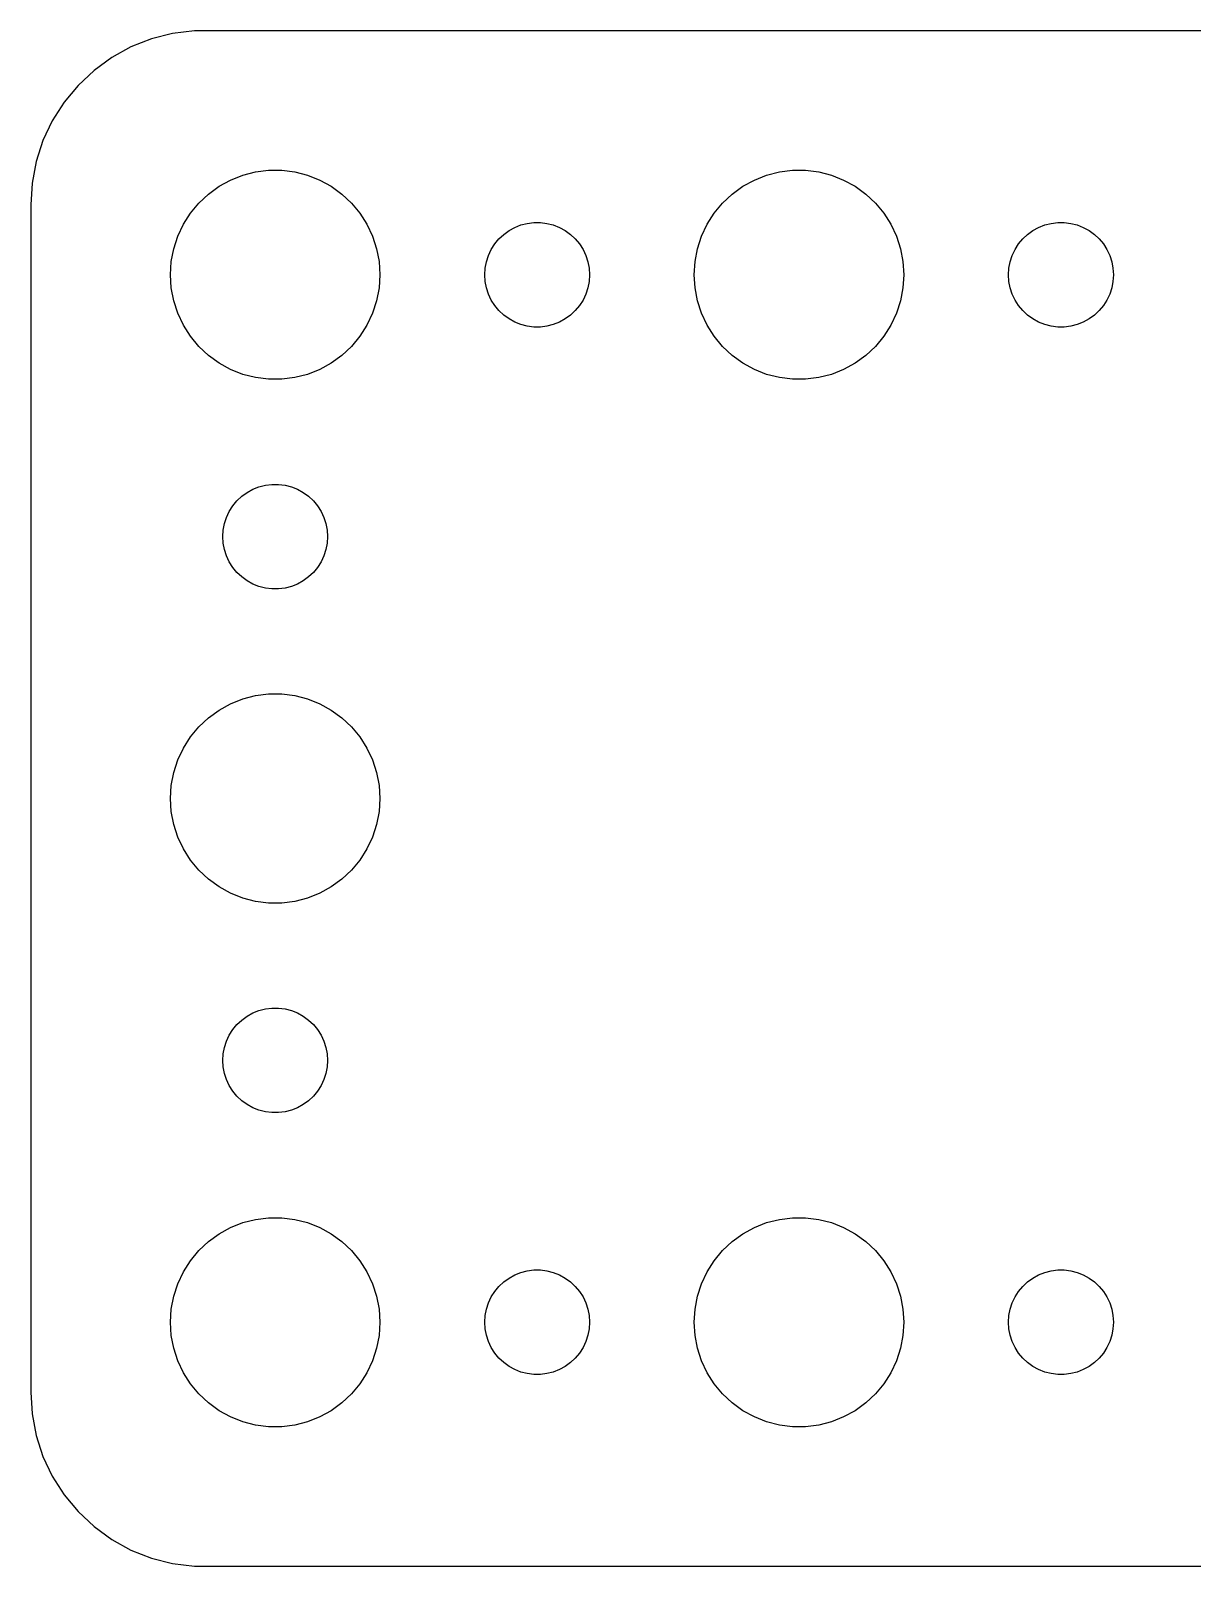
# Model space of a CAD drawing. Header units: metres. Extents: x -37 to 37, y 140 to 346.
# Drawn here: x -37 to -3.74, y 140.01 to 183.99 of the extents above; entities that cross this region are included whole.
import ezdxf

# ---------------------------------------------------------------- set-up
doc = ezdxf.new("R2010")
doc.units = ezdxf.units.M

msp = doc.modelspace()

# ---------------------------------------------------------------- linework, layer by layer
for p, q in [((-32.9369, 183.911), (-33.5451, 183.755)), ((-32.3139, 183.99), (-32.9369, 183.911)), ((32.3139, 183.99), (-32.3139, 183.99)), ((-34.1289, 183.524), (-34.6791, 183.222)), ((-33.5451, 183.755), (-34.1289, 183.524)), ((-34.6791, 183.222), (-35.1871, 182.853)), ((-35.1871, 182.853), (-35.6448, 182.423)), ((-35.6448, 182.423), (-36.0451, 181.939)), ((-36.0451, 181.939), (-36.3815, 181.409)), ((-36.3815, 181.409), (-36.6489, 180.841)), ((-36.6489, 180.841), (-36.8429, 180.243)), ((-36.8429, 180.243), (-36.9606, 179.627)), ((-30.927, 179.853), (-30.5621, 179.947)), ((-30.5621, 179.947), (-30.1884, 179.994)), ((-30.1884, 179.994), (-29.8116, 179.994)), ((-29.8116, 179.994), (-29.4379, 179.947)), ((-29.4379, 179.947), (-29.0729, 179.853)), ((-15.927, 179.853), (-15.5621, 179.947)), ((-15.5621, 179.947), (-15.1884, 179.994)), ((-15.1884, 179.994), (-14.8116, 179.994)), ((-14.8116, 179.994), (-14.4379, 179.947)), ((-14.4379, 179.947), (-14.0729, 179.853)), ((-36.9606, 179.627), (-37, 179)), ((-31.9123, 179.312), (-31.6075, 179.533)), ((-31.6075, 179.533), (-31.2773, 179.714)), ((-31.2773, 179.714), (-30.927, 179.853)), ((-29.0729, 179.853), (-28.7227, 179.714)), ((-28.7227, 179.714), (-28.3925, 179.533)), ((-28.3925, 179.533), (-28.0877, 179.312)), ((-16.9123, 179.312), (-16.6075, 179.533)), ((-16.6075, 179.533), (-16.2773, 179.714)), ((-16.2773, 179.714), (-15.927, 179.853)), ((-14.0729, 179.853), (-13.7227, 179.714)), ((-13.7227, 179.714), (-13.3925, 179.533)), ((-13.3925, 179.533), (-13.0877, 179.312)), ((-37, 179), (-37, 145)), ((-32.427, 178.763), (-32.1869, 179.054)), ((-32.1869, 179.054), (-31.9123, 179.312)), ((-28.0877, 179.312), (-27.8131, 179.054)), ((-27.8131, 179.054), (-27.5729, 178.763)), ((-17.427, 178.763), (-17.1869, 179.054)), ((-17.1869, 179.054), (-16.9123, 179.312)), ((-13.0877, 179.312), (-12.8131, 179.054)), ((-12.8131, 179.054), (-12.5729, 178.763)), ((-32.6289, 178.445), (-32.427, 178.763)), ((-27.5729, 178.763), (-27.3711, 178.445)), ((-17.6289, 178.445), (-17.427, 178.763)), ((-12.5729, 178.763), (-12.3711, 178.445)), ((-32.7893, 178.104), (-32.6289, 178.445)), ((-27.3711, 178.445), (-27.2107, 178.104)), ((-23.5934, 178.027), (-23.4561, 178.156)), ((-23.4561, 178.156), (-23.3037, 178.266)), ((-23.3037, 178.266), (-23.1387, 178.357)), ((-23.1387, 178.357), (-22.9635, 178.427)), ((-22.9635, 178.427), (-22.7811, 178.473)), ((-22.7811, 178.473), (-22.5942, 178.497)), ((-22.5942, 178.497), (-22.4058, 178.497)), ((-22.4058, 178.497), (-22.2189, 178.473)), ((-22.2189, 178.473), (-22.0365, 178.427)), ((-22.0365, 178.427), (-21.8613, 178.357)), ((-21.8613, 178.357), (-21.6963, 178.266)), ((-21.6963, 178.266), (-21.5439, 178.156)), ((-21.5439, 178.156), (-21.4065, 178.027)), ((-17.7893, 178.104), (-17.6289, 178.445)), ((-12.3711, 178.445), (-12.2107, 178.104)), ((-8.59344, 178.027), (-8.45613, 178.156)), ((-8.45613, 178.156), (-8.30373, 178.266)), ((-8.30373, 178.266), (-8.13866, 178.357)), ((-8.13866, 178.357), (-7.96352, 178.427)), ((-7.96352, 178.427), (-7.78107, 178.473)), ((-7.78107, 178.473), (-7.59418, 178.497)), ((-7.59418, 178.497), (-7.40581, 178.497)), ((-7.40581, 178.497), (-7.21892, 178.473)), ((-7.21892, 178.473), (-7.03647, 178.427)), ((-7.03647, 178.427), (-6.86133, 178.357)), ((-6.86133, 178.357), (-6.69626, 178.266)), ((-6.69626, 178.266), (-6.54385, 178.156)), ((-6.54385, 178.156), (-6.40654, 178.027)), ((-32.9763, 177.376), (-32.9057, 177.746)), ((-32.9057, 177.746), (-32.7893, 178.104)), ((-27.2107, 178.104), (-27.0942, 177.746)), ((-27.0942, 177.746), (-27.0237, 177.376)), ((-23.8947, 177.552), (-23.8145, 177.723)), ((-23.8145, 177.723), (-23.7135, 177.882)), ((-23.7135, 177.882), (-23.5934, 178.027)), ((-21.4065, 178.027), (-21.2865, 177.882)), ((-21.2865, 177.882), (-21.1855, 177.723)), ((-21.1855, 177.723), (-21.1053, 177.552)), ((-17.9763, 177.376), (-17.9057, 177.746)), ((-17.9057, 177.746), (-17.7893, 178.104)), ((-12.2107, 178.104), (-12.0942, 177.746)), ((-12.0942, 177.746), (-12.0237, 177.376)), ((-8.89465, 177.552), (-8.81445, 177.723)), ((-8.81445, 177.723), (-8.71352, 177.882)), ((-8.71352, 177.882), (-8.59344, 178.027)), ((-6.40654, 178.027), (-6.28647, 177.882)), ((-6.28647, 177.882), (-6.18553, 177.723)), ((-6.18553, 177.723), (-6.10533, 177.552)), ((-33, 177), (-32.9763, 177.376)), ((-27.0237, 177.376), (-27, 177)), ((-23.9882, 177.188), (-23.9529, 177.373)), ((-23.9529, 177.373), (-23.8947, 177.552)), ((-21.1053, 177.552), (-21.0471, 177.373)), ((-21.0471, 177.373), (-21.0118, 177.188)), ((-18, 177), (-17.9763, 177.376)), ((-12.0237, 177.376), (-12, 177)), ((-8.98816, 177.188), (-8.95287, 177.373)), ((-8.95287, 177.373), (-8.89465, 177.552)), ((-6.10533, 177.552), (-6.04712, 177.373)), ((-6.04712, 177.373), (-6.01183, 177.188)), ((-32.9763, 176.624), (-33, 177)), ((-27, 177), (-27.0237, 176.624)), ((-24, 177), (-23.9882, 177.188)), ((-23.9882, 176.812), (-24, 177)), ((-23.9529, 176.627), (-23.9882, 176.812)), ((-21.0118, 176.812), (-21.0471, 176.627)), ((-21.0118, 177.188), (-21, 177)), ((-21, 177), (-21.0118, 176.812)), ((-17.9763, 176.624), (-18, 177)), ((-12, 177), (-12.0237, 176.624)), ((-9, 177), (-8.98816, 177.188)), ((-8.98816, 176.812), (-9, 177)), ((-8.95287, 176.627), (-8.98816, 176.812)), ((-6.01183, 176.812), (-6.04712, 176.627)), ((-6.01183, 177.188), (-6, 177)), ((-6, 177), (-6.01183, 176.812)), ((-32.9057, 176.254), (-32.9763, 176.624)), ((-27.0237, 176.624), (-27.0942, 176.254)), ((-23.8947, 176.448), (-23.9529, 176.627)), ((-23.8145, 176.277), (-23.8947, 176.448)), ((-21.1053, 176.448), (-21.1855, 176.277)), ((-21.0471, 176.627), (-21.1053, 176.448)), ((-17.9057, 176.254), (-17.9763, 176.624)), ((-12.0237, 176.624), (-12.0942, 176.254)), ((-8.89465, 176.448), (-8.95287, 176.627)), ((-8.81445, 176.277), (-8.89465, 176.448)), ((-6.10533, 176.448), (-6.18553, 176.277)), ((-6.04712, 176.627), (-6.10533, 176.448)), ((-32.7893, 175.896), (-32.9057, 176.254)), ((-27.0942, 176.254), (-27.2107, 175.896)), ((-23.7135, 176.118), (-23.8145, 176.277)), ((-23.5934, 175.973), (-23.7135, 176.118)), ((-23.4561, 175.844), (-23.5934, 175.973)), ((-21.4065, 175.973), (-21.5439, 175.844)), ((-21.2865, 176.118), (-21.4065, 175.973)), ((-21.1855, 176.277), (-21.2865, 176.118)), ((-17.7893, 175.896), (-17.9057, 176.254)), ((-12.0942, 176.254), (-12.2107, 175.896)), ((-8.71352, 176.118), (-8.81445, 176.277)), ((-8.59344, 175.973), (-8.71352, 176.118)), ((-8.45613, 175.844), (-8.59344, 175.973)), ((-6.40654, 175.973), (-6.54385, 175.844)), ((-6.28647, 176.118), (-6.40654, 175.973)), ((-6.18553, 176.277), (-6.28647, 176.118)), ((-32.6289, 175.555), (-32.7893, 175.896)), ((-32.427, 175.237), (-32.6289, 175.555)), ((-27.3711, 175.555), (-27.5729, 175.237)), ((-27.2107, 175.896), (-27.3711, 175.555)), ((-23.3037, 175.734), (-23.4561, 175.844)), ((-23.1387, 175.643), (-23.3037, 175.734)), ((-22.9635, 175.573), (-23.1387, 175.643)), ((-22.7811, 175.527), (-22.9635, 175.573)), ((-22.5942, 175.503), (-22.7811, 175.527)), ((-22.4058, 175.503), (-22.5942, 175.503)), ((-22.2189, 175.527), (-22.4058, 175.503)), ((-22.0365, 175.573), (-22.2189, 175.527)), ((-21.8613, 175.643), (-22.0365, 175.573)), ((-21.6963, 175.734), (-21.8613, 175.643)), ((-21.5439, 175.844), (-21.6963, 175.734)), ((-17.6289, 175.555), (-17.7893, 175.896)), ((-17.427, 175.237), (-17.6289, 175.555)), ((-12.3711, 175.555), (-12.5729, 175.237)), ((-12.2107, 175.896), (-12.3711, 175.555)), ((-8.30373, 175.734), (-8.45613, 175.844)), ((-8.13866, 175.643), (-8.30373, 175.734)), ((-7.96352, 175.573), (-8.13866, 175.643)), ((-7.78107, 175.527), (-7.96352, 175.573)), ((-7.59418, 175.503), (-7.78107, 175.527)), ((-7.40581, 175.503), (-7.59418, 175.503)), ((-7.21892, 175.527), (-7.40581, 175.503)), ((-7.03647, 175.573), (-7.21892, 175.527)), ((-6.86133, 175.643), (-7.03647, 175.573)), ((-6.69626, 175.734), (-6.86133, 175.643)), ((-6.54385, 175.844), (-6.69626, 175.734)), ((-32.1869, 174.946), (-32.427, 175.237)), ((-27.5729, 175.237), (-27.8131, 174.946)), ((-17.1869, 174.946), (-17.427, 175.237)), ((-12.5729, 175.237), (-12.8131, 174.946)), ((-31.9123, 174.688), (-32.1869, 174.946)), ((-31.6075, 174.467), (-31.9123, 174.688)), ((-28.0877, 174.688), (-28.3925, 174.467)), ((-27.8131, 174.946), (-28.0877, 174.688)), ((-16.9123, 174.688), (-17.1869, 174.946)), ((-16.6075, 174.467), (-16.9123, 174.688)), ((-13.0877, 174.688), (-13.3925, 174.467)), ((-12.8131, 174.946), (-13.0877, 174.688)), ((-31.2773, 174.286), (-31.6075, 174.467)), ((-30.927, 174.147), (-31.2773, 174.286)), ((-28.7227, 174.286), (-29.0729, 174.147)), ((-28.3925, 174.467), (-28.7227, 174.286)), ((-16.2773, 174.286), (-16.6075, 174.467)), ((-15.927, 174.147), (-16.2773, 174.286)), ((-13.7227, 174.286), (-14.0729, 174.147)), ((-13.3925, 174.467), (-13.7227, 174.286)), ((-30.5621, 174.053), (-30.927, 174.147)), ((-30.1884, 174.006), (-30.5621, 174.053)), ((-29.8116, 174.006), (-30.1884, 174.006)), ((-29.4379, 174.053), (-29.8116, 174.006)), ((-29.0729, 174.147), (-29.4379, 174.053)), ((-15.5621, 174.053), (-15.927, 174.147)), ((-15.1884, 174.006), (-15.5621, 174.053)), ((-14.8116, 174.006), (-15.1884, 174.006)), ((-14.4379, 174.053), (-14.8116, 174.006)), ((-14.0729, 174.147), (-14.4379, 174.053)), ((-31.0934, 170.527), (-30.9561, 170.656)), ((-30.9561, 170.656), (-30.8037, 170.766)), ((-30.8037, 170.766), (-30.6387, 170.857)), ((-30.6387, 170.857), (-30.4635, 170.927)), ((-30.4635, 170.927), (-30.2811, 170.973)), ((-30.2811, 170.973), (-30.0942, 170.997)), ((-30.0942, 170.997), (-29.9058, 170.997)), ((-29.9058, 170.997), (-29.7189, 170.973)), ((-29.7189, 170.973), (-29.5365, 170.927)), ((-29.5365, 170.927), (-29.3613, 170.857)), ((-29.3613, 170.857), (-29.1963, 170.766)), ((-29.1963, 170.766), (-29.0439, 170.656)), ((-29.0439, 170.656), (-28.9065, 170.527)), ((-31.3947, 170.052), (-31.3145, 170.223)), ((-31.3145, 170.223), (-31.2135, 170.382)), ((-31.2135, 170.382), (-31.0934, 170.527)), ((-28.9065, 170.527), (-28.7865, 170.382)), ((-28.7865, 170.382), (-28.6855, 170.223)), ((-28.6855, 170.223), (-28.6053, 170.052)), ((-31.4882, 169.688), (-31.4529, 169.873)), ((-31.4529, 169.873), (-31.3947, 170.052)), ((-28.6053, 170.052), (-28.5471, 169.873)), ((-28.5471, 169.873), (-28.5118, 169.688)), ((-31.5, 169.5), (-31.4882, 169.688)), ((-31.4882, 169.312), (-31.5, 169.5)), ((-28.5118, 169.688), (-28.5, 169.5)), ((-28.5, 169.5), (-28.5118, 169.312)), ((-31.4529, 169.127), (-31.4882, 169.312)), ((-31.3947, 168.948), (-31.4529, 169.127)), ((-31.3145, 168.777), (-31.3947, 168.948)), ((-28.6053, 168.948), (-28.6855, 168.777)), ((-28.5471, 169.127), (-28.6053, 168.948)), ((-28.5118, 169.312), (-28.5471, 169.127)), ((-31.2135, 168.618), (-31.3145, 168.777)), ((-31.0934, 168.473), (-31.2135, 168.618)), ((-30.9561, 168.344), (-31.0934, 168.473)), ((-28.9065, 168.473), (-29.0439, 168.344)), ((-28.7865, 168.618), (-28.9065, 168.473)), ((-28.6855, 168.777), (-28.7865, 168.618)), ((-30.8037, 168.234), (-30.9561, 168.344)), ((-30.6387, 168.143), (-30.8037, 168.234)), ((-30.4635, 168.073), (-30.6387, 168.143)), ((-30.2811, 168.027), (-30.4635, 168.073)), ((-30.0942, 168.003), (-30.2811, 168.027)), ((-29.7189, 168.027), (-29.9058, 168.003)), ((-29.5365, 168.073), (-29.7189, 168.027)), ((-29.3613, 168.143), (-29.5365, 168.073)), ((-29.1963, 168.234), (-29.3613, 168.143)), ((-29.0439, 168.344), (-29.1963, 168.234)), ((-29.9058, 168.003), (-30.0942, 168.003)), ((-30.927, 164.853), (-30.5621, 164.947)), ((-30.5621, 164.947), (-30.1884, 164.994)), ((-30.1884, 164.994), (-29.8116, 164.994)), ((-29.8116, 164.994), (-29.4379, 164.947)), ((-29.4379, 164.947), (-29.0729, 164.853)), ((-31.9123, 164.312), (-31.6075, 164.533)), ((-31.6075, 164.533), (-31.2773, 164.714)), ((-31.2773, 164.714), (-30.927, 164.853)), ((-29.0729, 164.853), (-28.7227, 164.714)), ((-28.7227, 164.714), (-28.3925, 164.533)), ((-28.3925, 164.533), (-28.0877, 164.312)), ((-32.427, 163.763), (-32.1869, 164.054)), ((-32.1869, 164.054), (-31.9123, 164.312)), ((-28.0877, 164.312), (-27.8131, 164.054)), ((-27.8131, 164.054), (-27.5729, 163.763)), ((-32.6289, 163.445), (-32.427, 163.763)), ((-27.5729, 163.763), (-27.3711, 163.445)), ((-32.7893, 163.104), (-32.6289, 163.445)), ((-27.3711, 163.445), (-27.2107, 163.104)), ((-32.9763, 162.376), (-32.9057, 162.746)), ((-32.9057, 162.746), (-32.7893, 163.104)), ((-27.2107, 163.104), (-27.0942, 162.746)), ((-27.0942, 162.746), (-27.0237, 162.376)), ((-33, 162), (-32.9763, 162.376)), ((-27.0237, 162.376), (-27, 162)), ((-32.9763, 161.624), (-33, 162)), ((-27, 162), (-27.0237, 161.624)), ((-32.9057, 161.254), (-32.9763, 161.624)), ((-27.0237, 161.624), (-27.0942, 161.254)), ((-32.7893, 160.896), (-32.9057, 161.254)), ((-27.0942, 161.254), (-27.2107, 160.896)), ((-32.6289, 160.555), (-32.7893, 160.896)), ((-32.427, 160.237), (-32.6289, 160.555)), ((-27.3711, 160.555), (-27.5729, 160.237)), ((-27.2107, 160.896), (-27.3711, 160.555)), ((-32.1869, 159.946), (-32.427, 160.237)), ((-27.5729, 160.237), (-27.8131, 159.946)), ((-31.9123, 159.688), (-32.1869, 159.946)), ((-31.6075, 159.467), (-31.9123, 159.688)), ((-28.0877, 159.688), (-28.3925, 159.467)), ((-27.8131, 159.946), (-28.0877, 159.688)), ((-31.2773, 159.286), (-31.6075, 159.467)), ((-30.927, 159.147), (-31.2773, 159.286)), ((-28.7227, 159.286), (-29.0729, 159.147)), ((-28.3925, 159.467), (-28.7227, 159.286)), ((-30.5621, 159.053), (-30.927, 159.147)), ((-30.1884, 159.006), (-30.5621, 159.053)), ((-29.8116, 159.006), (-30.1884, 159.006)), ((-29.4379, 159.053), (-29.8116, 159.006)), ((-29.0729, 159.147), (-29.4379, 159.053)), ((-30.9561, 155.656), (-30.8037, 155.766)), ((-30.8037, 155.766), (-30.6387, 155.857)), ((-30.6387, 155.857), (-30.4635, 155.927)), ((-30.4635, 155.927), (-30.2811, 155.973)), ((-30.2811, 155.973), (-30.0942, 155.997)), ((-30.0942, 155.997), (-29.9058, 155.997)), ((-29.9058, 155.997), (-29.7189, 155.973)), ((-29.7189, 155.973), (-29.5365, 155.927)), ((-29.5365, 155.927), (-29.3613, 155.857)), ((-29.3613, 155.857), (-29.1963, 155.766)), ((-29.1963, 155.766), (-29.0439, 155.656)), ((-31.3145, 155.223), (-31.2135, 155.382)), ((-31.2135, 155.382), (-31.0934, 155.527)), ((-31.0934, 155.527), (-30.9561, 155.656)), ((-29.0439, 155.656), (-28.9065, 155.527)), ((-28.9065, 155.527), (-28.7865, 155.382)), ((-28.7865, 155.382), (-28.6855, 155.223)), ((-31.4882, 154.688), (-31.4529, 154.873)), ((-31.4529, 154.873), (-31.3947, 155.052)), ((-31.3947, 155.052), (-31.3145, 155.223)), ((-28.6855, 155.223), (-28.6053, 155.052)), ((-28.6053, 155.052), (-28.5471, 154.873)), ((-28.5471, 154.873), (-28.5118, 154.688)), ((-31.5, 154.5), (-31.4882, 154.688)), ((-31.4882, 154.312), (-31.5, 154.5)), ((-28.5118, 154.688), (-28.5, 154.5)), ((-28.5, 154.5), (-28.5118, 154.312)), ((-31.4529, 154.127), (-31.4882, 154.312)), ((-31.3947, 153.948), (-31.4529, 154.127)), ((-31.3145, 153.777), (-31.3947, 153.948)), ((-28.6053, 153.948), (-28.6855, 153.777)), ((-28.5471, 154.127), (-28.6053, 153.948)), ((-28.5118, 154.312), (-28.5471, 154.127)), ((-31.2135, 153.618), (-31.3145, 153.777)), ((-31.0934, 153.473), (-31.2135, 153.618)), ((-28.7865, 153.618), (-28.9065, 153.473)), ((-28.6855, 153.777), (-28.7865, 153.618)), ((-30.9561, 153.344), (-31.0934, 153.473)), ((-30.8037, 153.234), (-30.9561, 153.344)), ((-30.6387, 153.143), (-30.8037, 153.234)), ((-30.4635, 153.073), (-30.6387, 153.143)), ((-30.2811, 153.027), (-30.4635, 153.073)), ((-29.5365, 153.073), (-29.7189, 153.027)), ((-29.3613, 153.143), (-29.5365, 153.073)), ((-29.1963, 153.234), (-29.3613, 153.143)), ((-29.0439, 153.344), (-29.1963, 153.234)), ((-28.9065, 153.473), (-29.0439, 153.344)), ((-30.0942, 153.003), (-30.2811, 153.027)), ((-29.9058, 153.003), (-30.0942, 153.003)), ((-29.7189, 153.027), (-29.9058, 153.003)), ((-30.5621, 149.947), (-30.1884, 149.994)), ((-30.1884, 149.994), (-29.8116, 149.994)), ((-29.8116, 149.994), (-29.4379, 149.947)), ((-15.5621, 149.947), (-15.1884, 149.994)), ((-15.1884, 149.994), (-14.8116, 149.994)), ((-14.8116, 149.994), (-14.4379, 149.947)), ((-31.9123, 149.312), (-31.6075, 149.533)), ((-31.6075, 149.533), (-31.2773, 149.714)), ((-31.2773, 149.714), (-30.927, 149.853)), ((-30.927, 149.853), (-30.5621, 149.947)), ((-29.4379, 149.947), (-29.0729, 149.853)), ((-29.0729, 149.853), (-28.7227, 149.714)), ((-28.7227, 149.714), (-28.3925, 149.533)), ((-28.3925, 149.533), (-28.0877, 149.312)), ((-16.9123, 149.312), (-16.6075, 149.533)), ((-16.6075, 149.533), (-16.2773, 149.714)), ((-16.2773, 149.714), (-15.927, 149.853)), ((-15.927, 149.853), (-15.5621, 149.947)), ((-14.4379, 149.947), (-14.0729, 149.853)), ((-14.0729, 149.853), (-13.7227, 149.714)), ((-13.7227, 149.714), (-13.3925, 149.533)), ((-13.3925, 149.533), (-13.0877, 149.312)), ((-32.1869, 149.054), (-31.9123, 149.312)), ((-28.0877, 149.312), (-27.8131, 149.054)), ((-17.1869, 149.054), (-16.9123, 149.312)), ((-13.0877, 149.312), (-12.8131, 149.054)), ((-32.6289, 148.445), (-32.427, 148.763)), ((-32.427, 148.763), (-32.1869, 149.054)), ((-27.8131, 149.054), (-27.5729, 148.763)), ((-27.5729, 148.763), (-27.3711, 148.445)), ((-17.6289, 148.445), (-17.427, 148.763)), ((-17.427, 148.763), (-17.1869, 149.054)), ((-12.8131, 149.054), (-12.5729, 148.763)), ((-12.5729, 148.763), (-12.3711, 148.445)), ((-32.7893, 148.104), (-32.6289, 148.445)), ((-27.3711, 148.445), (-27.2107, 148.104)), ((-23.4561, 148.156), (-23.3037, 148.266)), ((-23.3037, 148.266), (-23.1387, 148.357)), ((-23.1387, 148.357), (-22.9635, 148.427)), ((-22.9635, 148.427), (-22.7811, 148.473)), ((-22.7811, 148.473), (-22.5942, 148.497)), ((-22.5942, 148.497), (-22.4058, 148.497)), ((-22.4058, 148.497), (-22.2189, 148.473)), ((-22.2189, 148.473), (-22.0365, 148.427)), ((-22.0365, 148.427), (-21.8613, 148.357)), ((-21.8613, 148.357), (-21.6963, 148.266)), ((-21.6963, 148.266), (-21.5439, 148.156)), ((-17.7893, 148.104), (-17.6289, 148.445)), ((-12.3711, 148.445), (-12.2107, 148.104)), ((-8.45613, 148.156), (-8.30373, 148.266)), ((-8.30373, 148.266), (-8.13866, 148.357)), ((-8.13866, 148.357), (-7.96352, 148.427)), ((-7.96352, 148.427), (-7.78107, 148.473)), ((-7.78107, 148.473), (-7.59418, 148.497)), ((-7.59418, 148.497), (-7.40581, 148.497)), ((-7.40581, 148.497), (-7.21892, 148.473)), ((-7.21892, 148.473), (-7.03647, 148.427)), ((-7.03647, 148.427), (-6.86133, 148.357)), ((-6.86133, 148.357), (-6.69626, 148.266)), ((-6.69626, 148.266), (-6.54385, 148.156)), ((-32.9057, 147.746), (-32.7893, 148.104)), ((-27.2107, 148.104), (-27.0942, 147.746)), ((-23.8145, 147.723), (-23.7135, 147.882)), ((-23.7135, 147.882), (-23.5934, 148.027)), ((-23.5934, 148.027), (-23.4561, 148.156)), ((-21.5439, 148.156), (-21.4065, 148.027)), ((-21.4065, 148.027), (-21.2865, 147.882)), ((-21.2865, 147.882), (-21.1855, 147.723)), ((-17.9057, 147.746), (-17.7893, 148.104)), ((-12.2107, 148.104), (-12.0942, 147.746)), ((-8.81445, 147.723), (-8.71352, 147.882)), ((-8.71352, 147.882), (-8.59344, 148.027)), ((-8.59344, 148.027), (-8.45613, 148.156)), ((-6.54385, 148.156), (-6.40654, 148.027)), ((-6.40654, 148.027), (-6.28647, 147.882)), ((-6.28647, 147.882), (-6.18553, 147.723)), ((-33, 147), (-32.9763, 147.376)), ((-32.9763, 147.376), (-32.9057, 147.746)), ((-27.0942, 147.746), (-27.0237, 147.376)), ((-27.0237, 147.376), (-27, 147)), ((-23.9882, 147.188), (-23.9529, 147.373)), ((-23.9529, 147.373), (-23.8947, 147.552)), ((-23.8947, 147.552), (-23.8145, 147.723)), ((-21.1855, 147.723), (-21.1053, 147.552)), ((-21.1053, 147.552), (-21.0471, 147.373)), ((-21.0471, 147.373), (-21.0118, 147.188)), ((-18, 147), (-17.9763, 147.376)), ((-17.9763, 147.376), (-17.9057, 147.746)), ((-12.0942, 147.746), (-12.0237, 147.376)), ((-12.0237, 147.376), (-12, 147)), ((-8.98816, 147.188), (-8.95287, 147.373)), ((-8.95287, 147.373), (-8.89465, 147.552)), ((-8.89465, 147.552), (-8.81445, 147.723)), ((-6.18553, 147.723), (-6.10533, 147.552)), ((-6.10533, 147.552), (-6.04712, 147.373)), ((-6.04712, 147.373), (-6.01183, 147.188)), ((-32.9763, 146.624), (-33, 147)), ((-27, 147), (-27.0237, 146.624)), ((-24, 147), (-23.9882, 147.188)), ((-23.9882, 146.812), (-24, 147)), ((-21.0118, 147.188), (-21, 147)), ((-21, 147), (-21.0118, 146.812)), ((-17.9763, 146.624), (-18, 147)), ((-12, 147), (-12.0237, 146.624)), ((-9, 147), (-8.98816, 147.188)), ((-8.98816, 146.812), (-9, 147)), ((-6.01183, 147.188), (-6, 147)), ((-6, 147), (-6.01183, 146.812)), ((-32.9057, 146.254), (-32.9763, 146.624)), ((-27.0237, 146.624), (-27.0942, 146.254)), ((-23.9529, 146.627), (-23.9882, 146.812)), ((-23.8947, 146.448), (-23.9529, 146.627)), ((-21.0471, 146.627), (-21.1053, 146.448)), ((-21.0118, 146.812), (-21.0471, 146.627)), ((-17.9057, 146.254), (-17.9763, 146.624)), ((-12.0237, 146.624), (-12.0942, 146.254)), ((-8.95287, 146.627), (-8.98816, 146.812)), ((-8.89465, 146.448), (-8.95287, 146.627)), ((-6.04712, 146.627), (-6.10533, 146.448)), ((-6.01183, 146.812), (-6.04712, 146.627)), ((-32.7893, 145.896), (-32.9057, 146.254)), ((-27.0942, 146.254), (-27.2107, 145.896)), ((-23.8145, 146.277), (-23.8947, 146.448)), ((-23.7135, 146.118), (-23.8145, 146.277)), ((-23.5934, 145.973), (-23.7135, 146.118)), ((-21.2865, 146.118), (-21.4065, 145.973)), ((-21.1855, 146.277), (-21.2865, 146.118)), ((-21.1053, 146.448), (-21.1855, 146.277)), ((-17.7893, 145.896), (-17.9057, 146.254)), ((-12.0942, 146.254), (-12.2107, 145.896)), ((-8.81445, 146.277), (-8.89465, 146.448)), ((-8.71352, 146.118), (-8.81445, 146.277)), ((-8.59344, 145.973), (-8.71352, 146.118)), ((-6.28647, 146.118), (-6.40654, 145.973)), ((-6.18553, 146.277), (-6.28647, 146.118)), ((-6.10533, 146.448), (-6.18553, 146.277)), ((-32.6289, 145.555), (-32.7893, 145.896)), ((-27.2107, 145.896), (-27.3711, 145.555)), ((-23.4561, 145.844), (-23.5934, 145.973)), ((-23.3037, 145.734), (-23.4561, 145.844)), ((-23.1387, 145.643), (-23.3037, 145.734)), ((-22.9635, 145.573), (-23.1387, 145.643)), ((-21.8613, 145.643), (-22.0365, 145.573)), ((-21.6963, 145.734), (-21.8613, 145.643)), ((-21.5439, 145.844), (-21.6963, 145.734)), ((-21.4065, 145.973), (-21.5439, 145.844)), ((-17.6289, 145.555), (-17.7893, 145.896)), ((-12.2107, 145.896), (-12.3711, 145.555)), ((-8.45613, 145.844), (-8.59344, 145.973)), ((-8.30373, 145.734), (-8.45613, 145.844)), ((-8.13866, 145.643), (-8.30373, 145.734)), ((-7.96352, 145.573), (-8.13866, 145.643)), ((-6.86133, 145.643), (-7.03647, 145.573)), ((-6.69626, 145.734), (-6.86133, 145.643)), ((-6.54385, 145.844), (-6.69626, 145.734)), ((-6.40654, 145.973), (-6.54385, 145.844)), ((-32.427, 145.237), (-32.6289, 145.555)), ((-32.1869, 144.946), (-32.427, 145.237)), ((-27.5729, 145.237), (-27.8131, 144.946)), ((-27.3711, 145.555), (-27.5729, 145.237)), ((-22.7811, 145.527), (-22.9635, 145.573)), ((-22.5942, 145.503), (-22.7811, 145.527)), ((-22.4058, 145.503), (-22.5942, 145.503)), ((-22.2189, 145.527), (-22.4058, 145.503)), ((-22.0365, 145.573), (-22.2189, 145.527)), ((-17.427, 145.237), (-17.6289, 145.555)), ((-17.1869, 144.946), (-17.427, 145.237)), ((-12.5729, 145.237), (-12.8131, 144.946)), ((-12.3711, 145.555), (-12.5729, 145.237)), ((-7.78107, 145.527), (-7.96352, 145.573)), ((-7.59418, 145.503), (-7.78107, 145.527)), ((-7.40581, 145.503), (-7.59418, 145.503)), ((-7.21892, 145.527), (-7.40581, 145.503)), ((-7.03647, 145.573), (-7.21892, 145.527)), ((-37, 145), (-36.9606, 144.373)), ((-31.9123, 144.688), (-32.1869, 144.946)), ((-27.8131, 144.946), (-28.0877, 144.688)), ((-16.9123, 144.688), (-17.1869, 144.946)), ((-12.8131, 144.946), (-13.0877, 144.688)), ((-36.9606, 144.373), (-36.8429, 143.757)), ((-31.6075, 144.467), (-31.9123, 144.688)), ((-31.2773, 144.286), (-31.6075, 144.467)), ((-30.927, 144.147), (-31.2773, 144.286)), ((-28.7227, 144.286), (-29.0729, 144.147)), ((-28.3925, 144.467), (-28.7227, 144.286)), ((-28.0877, 144.688), (-28.3925, 144.467)), ((-16.6075, 144.467), (-16.9123, 144.688)), ((-16.2773, 144.286), (-16.6075, 144.467)), ((-15.927, 144.147), (-16.2773, 144.286)), ((-13.7227, 144.286), (-14.0729, 144.147)), ((-13.3925, 144.467), (-13.7227, 144.286)), ((-13.0877, 144.688), (-13.3925, 144.467)), ((-30.5621, 144.053), (-30.927, 144.147)), ((-30.1884, 144.006), (-30.5621, 144.053)), ((-29.8116, 144.006), (-30.1884, 144.006)), ((-29.4379, 144.053), (-29.8116, 144.006)), ((-29.0729, 144.147), (-29.4379, 144.053)), ((-15.5621, 144.053), (-15.927, 144.147)), ((-15.1884, 144.006), (-15.5621, 144.053)), ((-14.8116, 144.006), (-15.1884, 144.006)), ((-14.4379, 144.053), (-14.8116, 144.006)), ((-14.0729, 144.147), (-14.4379, 144.053)), ((-36.8429, 143.757), (-36.6489, 143.159)), ((-36.6489, 143.159), (-36.3815, 142.591)), ((-36.3815, 142.591), (-36.0451, 142.061)), ((-36.0451, 142.061), (-35.6448, 141.577)), ((-35.6448, 141.577), (-35.1871, 141.147)), ((-35.1871, 141.147), (-34.6791, 140.778)), ((-34.6791, 140.778), (-34.1289, 140.476)), ((-34.1289, 140.476), (-33.5451, 140.245)), ((-33.5451, 140.245), (-32.9369, 140.089)), ((-32.9369, 140.089), (-32.3139, 140.01)), ((-32.3139, 140.01), (32.3139, 140.01))]:
    msp.add_line(p, q)

doc.saveas('drawing.dxf')
